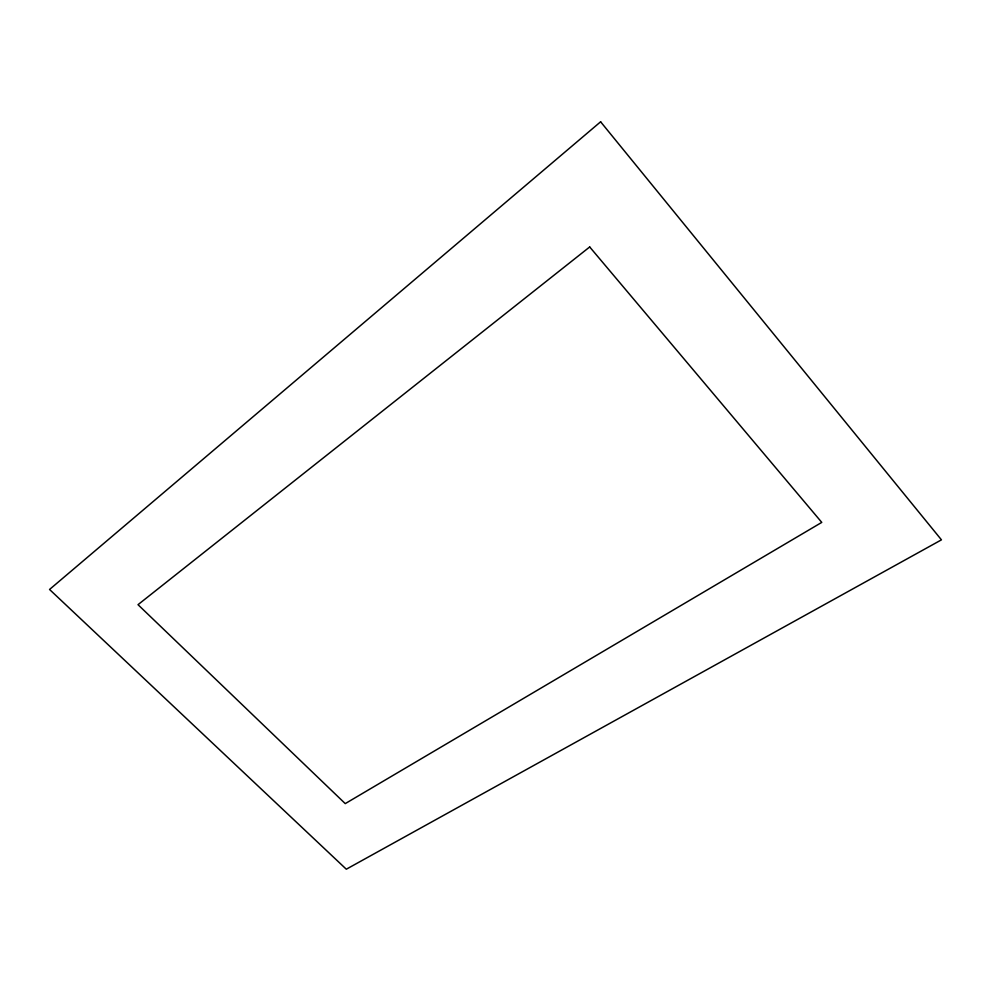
<?xml version="1.0" encoding="UTF-8"?>
<svg xmlns="http://www.w3.org/2000/svg" width="991" height="991" viewBox="0 0 991 991"><rect width="100%" height="100%" fill="white"/><g stroke="black" fill="none" stroke-linecap="round" stroke-linejoin="round"><path stroke-width="1.49" d="M600.62 121.794L49.55 589.472L346.305 869.206L941.45 539.847L600.62 121.794M589.695 246.957L138.009 604.683L345.252 803.614L821.762 522.393L589.695 246.957"/></g></svg>
